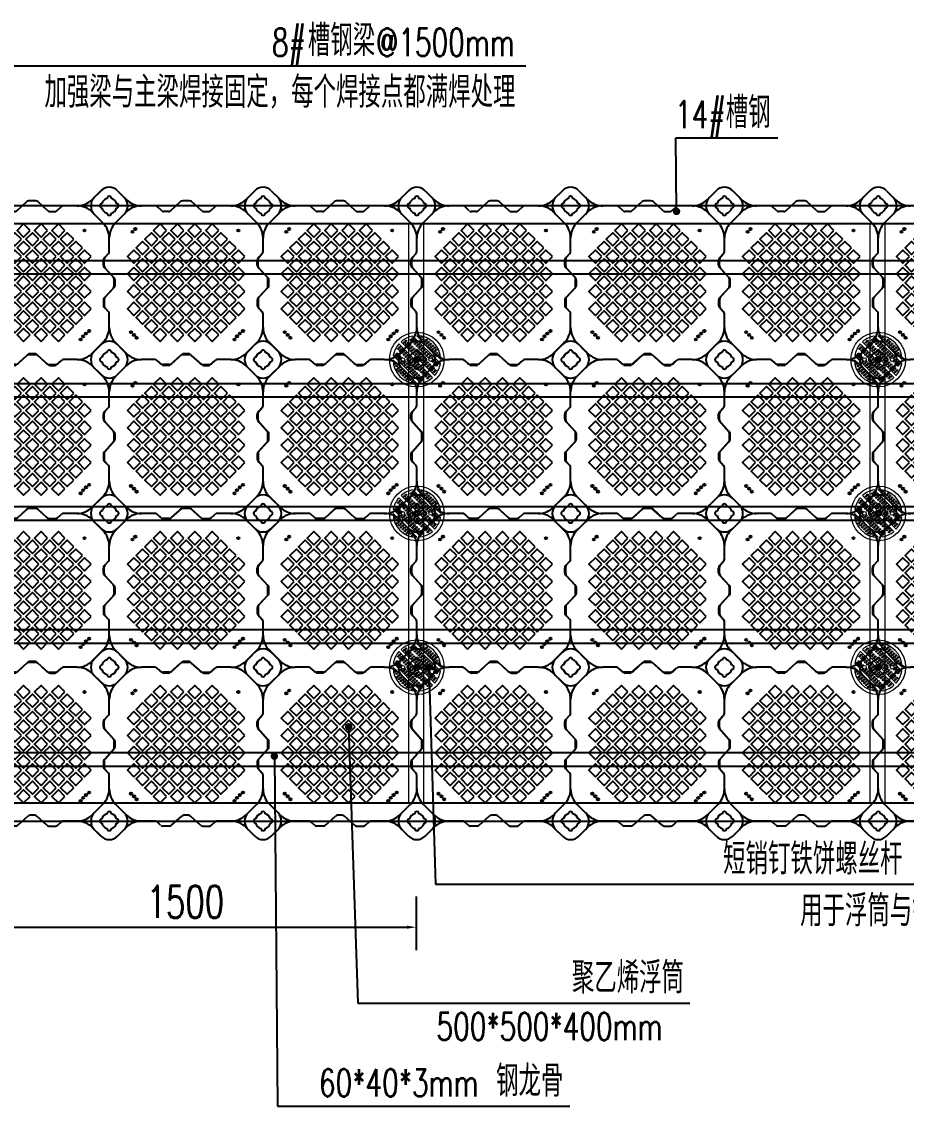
# Model space of a CAD drawing. Header units: millimetres. Extents: x -1003406 to 3312184, y 81337 to 716393.
# Drawn here: x 1156958 to 1159834, y 439307 to 442832 of the extents above; entities that cross this region are included whole.
import ezdxf

# ---------------------------------------------------------------- set-up
doc = ezdxf.new("R2010")
doc.units = ezdxf.units.MM
doc.header["$LTSCALE"] = 10
doc.layers.get('0').update_dxf_attribs({"linetype": 'CONTINUOUS'})
doc.layers.get('Defpoints').update_dxf_attribs({"linetype": 'CONTINUOUS'})
doc.layers.add('2维浮筒', color=253, linetype='CONTINUOUS', lineweight=5)
doc.layers.add('文字及标注', color=3, linetype='CONTINUOUS', lineweight=15)
for name, color, linetype in [('DIM_LEAD', 3, 'CONTINUOUS'), ('PUB_DIM', 3, 'CONTINUOUS'), ('PUB_TEXT', 7, 'CONTINUOUS'), ('W-FLOAT_BOWL浮筒', 253, 'CONTINUOUS'), ('W-STEEL_FRAME钢架', 3, 'CONTINUOUS'), ('短销钉', 253, 'CONTINUOUS')]:
    doc.layers.add(name, color=color, linetype=linetype)
doc.styles.add('_TCH_DIM', font='SIMPLEX', dxfattribs={"bigfont": 'GBCBIG'})
doc.styles.add('STANDARD_T3', font='simplex.shx', dxfattribs={"width": 0.7, "bigfont": 'gbcbig.shx'})
doc.dimstyles.new('W&&30', dxfattribs={"dimtxt": 105, "dimasz": 30, "dimexe": 75, "dimexo": 90, "dimgap": 30, "dimtad": 1, "dimdec": 0, "dimzin": 0, "dimdsep": 46, "dimtxsty": 'STANDARD_T3', "dimcen": 0.09, "dimclrd": 1, "dimclre": 1, "dimclrt": 7, "dimazin": 2, "dimtfac": 1, "dimtdec": 0, "dimtix": 1, "dimtmove": 2, "dimatfit": 3, "dimfxl": 100, "dimtolj": 1, "dimtzin": 0, "dimarcsym": 0})

# ---------------------------------------------------------------- blocks, each defined once
blk = doc.blocks.new('旗华浮筒')
at = {"layer": 'W-FLOAT_BOWL浮筒'}
for p, q in [((-548.8, 526.9), (-526.9, 548.8)), ((-473.2, 548.8), (-444.8, 520.5)), ((-26.8, 548.8), (-55.2, 520.5)), ((26.9, 548.8), (48.8, 526.9)), ((-395.4, 500), (-351.5, 500)), ((-332.9, 513.4), (-344.7, 502.6)), ((-303.9, 516), (-326.1, 516)), ((-297.1, 513.4), (-264.4, 483.6)), ((-202.9, 513.4), (-235.6, 483.6)), ((-196.1, 516), (-173.9, 516)), ((-167.1, 513.4), (-155.3, 502.6)), ((-148.5, 500), (-104.7, 500)), ((-548.8, 473.2), (-520.5, 444.8)), ((-479.5, 444.8), (-444.8, 479.5)), ((-257.6, 481), (-242.4, 481)), ((-20.5, 444.8), (-55.2, 479.5)), ((48.8, 473.2), (20.5, 444.8)), ((-500, 351.5), (-500, 395.4)), ((0, 351.3), (0, 395.4)), ((-516, 303.9), (-516, 326.1)), ((-513.4, 332.9), (-502.6, 344.7)), ((-19, 307.4), (-19, 322.6)), ((-16.4, 329.4), (-2.6, 344.5)), ((-513.4, 297.1), (-483.6, 264.4)), ((-16.4, 300.6), (13.4, 267.9)), ((-481, 242.4), (-481, 257.6)), ((16, 238.9), (16, 261.1)), ((-513.4, 202.9), (-483.6, 235.6)), ((-16.4, 199.4), (13.4, 232.1)), ((-516, 196.1), (-516, 173.9)), ((-19, 192.6), (-19, 177.4)), ((-513.4, 167.1), (-502.6, 155.3)), ((-500, 104.7), (-500, 148.5)), ((-16.4, 170.6), (-2.6, 155.5)), ((0, 104.7), (0, 148.7)), ((-548.8, 26.8), (-520.5, 55.2)), ((-444.8, 20.5), (-479.5, 55.2)), ((-55.2, 20.5), (-20.5, 55.2)), ((48.8, 26.8), (20.5, 55.2)), ((-395.4, 0), (-351.3, 0)), ((-329.4, 16.4), (-344.5, 2.6)), ((-307.4, 19), (-322.6, 19)), ((-300.6, 16.4), (-267.9, -13.4)), ((-199.4, 16.4), (-232.1, -13.4)), ((-192.6, 19), (-177.4, 19)), ((-170.6, 16.4), (-155.5, 2.6)), ((-148.7, 0), (-104.7, 0)), ((-526.9, -48.8), (-548.8, -26.9)), ((-473.2, -48.8), (-444.8, -20.5)), ((-261.1, -16), (-238.9, -16)), ((-26.8, -48.8), (-55.2, -20.5)), ((48.8, -26.9), (26.9, -48.8))]:
    blk.add_line(p, q, dxfattribs=at)
for points in [[(-334.9, 398.5), (-313.6, 419.7), (-334.9, 440.9), (-356.1, 419.7)], [(-278.3, 398.5), (-257.1, 419.7), (-278.3, 440.9), (-299.5, 419.7)], [(-221.7, 398.5), (-200.5, 419.7), (-221.7, 440.9), (-242.9, 419.7)], [(-165.1, 398.5), (-143.9, 419.7), (-165.1, 440.9), (-186.4, 419.7)], [(-363.1, 370.2), (-341.9, 391.4), (-363.1, 412.6), (-384.4, 391.4)], [(-306.6, 370.2), (-285.4, 391.4), (-306.6, 412.6), (-327.8, 391.4)], [(-250, 370.2), (-228.8, 391.4), (-250, 412.6), (-271.2, 391.4)], [(-193.4, 370.2), (-172.2, 391.4), (-193.4, 412.6), (-214.6, 391.4)], [(-136.9, 370.2), (-115.6, 391.4), (-136.9, 412.6), (-158.1, 391.4)], [(-419.7, 313.6), (-398.5, 334.9), (-419.7, 356.1), (-440.9, 334.9)], [(-391.4, 341.9), (-370.2, 363.1), (-391.4, 384.4), (-412.6, 363.1)], [(-363.1, 313.6), (-341.9, 334.9), (-363.1, 356.1), (-384.4, 334.9)], [(-334.9, 341.9), (-313.6, 363.1), (-334.9, 384.4), (-356.1, 363.1)], [(-306.6, 313.6), (-285.4, 334.9), (-306.6, 356.1), (-327.8, 334.9)], [(-278.3, 341.9), (-257.1, 363.1), (-278.3, 384.4), (-299.5, 363.1)], [(-250, 313.6), (-228.8, 334.9), (-250, 356.1), (-271.2, 334.9)], [(-221.7, 341.9), (-200.5, 363.1), (-221.7, 384.4), (-242.9, 363.1)], [(-193.4, 313.6), (-172.2, 334.9), (-193.4, 356.1), (-214.6, 334.9)], [(-165.1, 341.9), (-143.9, 363.1), (-165.1, 384.4), (-186.4, 363.1)], [(-136.9, 313.6), (-115.6, 334.9), (-136.9, 356.1), (-158.1, 334.9)], [(-108.6, 341.9), (-87.4, 363.1), (-108.6, 384.4), (-129.8, 363.1)], [(-80.3, 313.6), (-59.1, 334.9), (-80.3, 356.1), (-101.5, 334.9)], [(-391.4, 285.4), (-370.2, 306.6), (-391.4, 327.8), (-412.6, 306.6)], [(-334.9, 285.4), (-313.6, 306.6), (-334.9, 327.8), (-356.1, 306.6)], [(-278.3, 285.4), (-257.1, 306.6), (-278.3, 327.8), (-299.5, 306.6)], [(-221.7, 285.4), (-200.5, 306.6), (-221.7, 327.8), (-242.9, 306.6)], [(-165.1, 285.4), (-143.9, 306.6), (-165.1, 327.8), (-186.4, 306.6)], [(-108.6, 285.4), (-87.4, 306.6), (-108.6, 327.8), (-129.8, 306.6)], [(-419.7, 257.1), (-398.5, 278.3), (-419.7, 299.5), (-440.9, 278.3)], [(-363.1, 257.1), (-341.9, 278.3), (-363.1, 299.5), (-384.4, 278.3)], [(-306.6, 257.1), (-285.4, 278.3), (-306.6, 299.5), (-327.8, 278.3)], [(-250, 257.1), (-228.8, 278.3), (-250, 299.5), (-271.2, 278.3)], [(-193.4, 257.1), (-172.2, 278.3), (-193.4, 299.5), (-214.6, 278.3)], [(-136.9, 257.1), (-115.6, 278.3), (-136.9, 299.5), (-158.1, 278.3)], [(-80.3, 257.1), (-59.1, 278.3), (-80.3, 299.5), (-101.5, 278.3)], [(-391.4, 228.8), (-370.2, 250), (-391.4, 271.2), (-412.6, 250)], [(-334.9, 228.8), (-313.6, 250), (-334.9, 271.2), (-356.1, 250)], [(-278.3, 228.8), (-257.1, 250), (-278.3, 271.2), (-299.5, 250)], [(-221.7, 228.8), (-200.5, 250), (-221.7, 271.2), (-242.9, 250)], [(-165.1, 228.8), (-143.9, 250), (-165.1, 271.2), (-186.4, 250)], [(-108.6, 228.8), (-87.4, 250), (-108.6, 271.2), (-129.8, 250)], [(-419.7, 200.5), (-398.5, 221.7), (-419.7, 242.9), (-440.9, 221.7)], [(-391.4, 172.2), (-370.2, 193.4), (-391.4, 214.6), (-412.6, 193.4)], [(-363.1, 200.5), (-341.9, 221.7), (-363.1, 242.9), (-384.4, 221.7)], [(-334.9, 172.2), (-313.6, 193.4), (-334.9, 214.6), (-356.1, 193.4)], [(-306.6, 200.5), (-285.4, 221.7), (-306.6, 242.9), (-327.8, 221.7)], [(-278.3, 172.2), (-257.1, 193.4), (-278.3, 214.6), (-299.5, 193.4)], [(-250, 200.5), (-228.8, 221.7), (-250, 242.9), (-271.2, 221.7)], [(-221.7, 172.2), (-200.5, 193.4), (-221.7, 214.6), (-242.9, 193.4)], [(-193.4, 200.5), (-172.2, 221.7), (-193.4, 242.9), (-214.6, 221.7)], [(-165.1, 172.2), (-143.9, 193.4), (-165.1, 214.6), (-186.4, 193.4)], [(-136.9, 200.5), (-115.6, 221.7), (-136.9, 242.9), (-158.1, 221.7)], [(-108.6, 172.2), (-87.4, 193.4), (-108.6, 214.6), (-129.8, 193.4)], [(-80.3, 200.5), (-59.1, 221.7), (-80.3, 242.9), (-101.5, 221.7)], [(-419.7, 143.9), (-398.5, 165.1), (-419.7, 186.4), (-440.9, 165.1)], [(-363.1, 143.9), (-341.9, 165.1), (-363.1, 186.4), (-384.4, 165.1)], [(-306.6, 143.9), (-285.4, 165.1), (-306.6, 186.4), (-327.8, 165.1)], [(-250, 143.9), (-228.8, 165.1), (-250, 186.4), (-271.2, 165.1)], [(-193.4, 143.9), (-172.2, 165.1), (-193.4, 186.4), (-214.6, 165.1)], [(-136.9, 143.9), (-115.6, 165.1), (-136.9, 186.4), (-158.1, 165.1)], [(-80.3, 143.9), (-59.1, 165.1), (-80.3, 186.4), (-101.5, 165.1)], [(-391.4, 115.6), (-370.2, 136.9), (-391.4, 158.1), (-412.6, 136.9)], [(-334.9, 115.6), (-313.6, 136.9), (-334.9, 158.1), (-356.1, 136.9)], [(-278.3, 115.6), (-257.1, 136.9), (-278.3, 158.1), (-299.5, 136.9)], [(-221.7, 115.6), (-200.5, 136.9), (-221.7, 158.1), (-242.9, 136.9)], [(-165.1, 115.6), (-143.9, 136.9), (-165.1, 158.1), (-186.4, 136.9)], [(-108.6, 115.6), (-87.4, 136.9), (-108.6, 158.1), (-129.8, 136.9)], [(-363.1, 87.4), (-341.9, 108.6), (-363.1, 129.8), (-384.4, 108.6)], [(-306.6, 87.4), (-285.4, 108.6), (-306.6, 129.8), (-327.8, 108.6)], [(-250, 87.4), (-228.8, 108.6), (-250, 129.8), (-271.2, 108.6)], [(-193.4, 87.4), (-172.2, 108.6), (-193.4, 129.8), (-214.6, 108.6)], [(-136.9, 87.4), (-115.6, 108.6), (-136.9, 129.8), (-158.1, 108.6)], [(-334.9, 59.1), (-313.6, 80.3), (-334.9, 101.5), (-356.1, 80.3)], [(-278.3, 59.1), (-257.1, 80.3), (-278.3, 101.5), (-299.5, 80.3)], [(-221.7, 59.1), (-200.5, 80.3), (-221.7, 101.5), (-242.9, 80.3)], [(-165.1, 59.1), (-143.9, 80.3), (-165.1, 101.5), (-186.4, 80.3)]]:
    blk.add_lwpolyline(points, close=True, dxfattribs=at)
for centre in [(-419.7, 419.7), (-411, 429.4), (-84.8, 424.4), (-429.4, 411), (-75.6, 415.2), (-434.7, 92.9), (-424.4, 84.8), (-415.2, 75.6), (-80.3, 80.3), (-407.1, 65.3)]:
    blk.add_circle(centre, 3.5, dxfattribs=at)
for centre, radius, start, end in [((-500, 522), 38, 45, 135), ((-500, 524), 7, 0, 180), ((0, 522), 38, 45, 135), ((0, 524), 7, 0, 180), ((-522, 500), 38, 135, 225), ((-524, 500), 7, 90, 270), ((-500, 500), 25, 106.2602, 163.7398), ((-500, 500), 25, 16.2602, 73.7398), ((-476, 500), 7, 270, 90), ((-395.3, 570), 70, 225, 270), ((-395.3, 430), 70, 90, 135), ((-351.5, 510), 10, 270, 312.2737), ((-326.1, 506), 10, 90, 132.2737), ((-303.9, 506), 10, 47.7263, 90), ((-196.1, 506), 10, 90, 132.2737), ((-173.9, 506), 10, 47.7263, 90), ((-148.5, 510), 10, 227.7263, 270), ((-104.7, 570), 70, 270, 315), ((-104.7, 430), 70, 45, 90), ((-24, 500), 7, 90, 270), ((0, 500), 25, 106.2602, 163.7398), ((0, 500), 25, 16.2602, 73.7398), ((24, 500), 7, 270, 90), ((22, 500), 38, 315, 45), ((-500, 500), 25, 196.2602, 253.7398), ((-500, 476), 7, 180, 0), ((-500, 500), 25, 286.2602, 343.7398), ((-257.6, 491), 10, 227.7263, 270), ((-242.4, 491), 10, 270, 312.2737), ((0, 500), 25, 196.2602, 253.7398), ((0, 476), 7, 180, 0), ((0, 500), 25, 286.2602, 343.7398), ((-570, 395.3), 70, 0, 45), ((-430, 395.3), 70, 135, 180), ((-70, 395.3), 70, 0, 45), ((70, 395.3), 70, 135, 180), ((-506, 326.1), 10, 137.7263, 180), ((-510, 351.5), 10, 317.7263, 0), ((-9, 322.6), 10, 137.7263, 180), ((-10, 351.3), 10, 317.7263, 0), ((-506, 303.9), 10, 180, 222.2737), ((-9, 307.4), 10, 180, 222.2737), ((-491, 257.6), 10, 0, 42.2737), ((6, 261.1), 10, 0, 42.2737), ((-491, 242.4), 10, 317.7263, 0), ((6, 238.9), 10, 317.7263, 0), ((-506, 196.1), 10, 137.7263, 180), ((-9, 192.6), 10, 137.7263, 180), ((-9, 177.4), 10, 180, 222.2737), ((-506, 173.9), 10, 180, 222.2737), ((-510, 148.5), 10, 0, 42.2737), ((-10, 148.7), 10, 0, 42.2737), ((-570, 104.7), 70, 315, 0), ((-430, 104.7), 70, 180, 225), ((-70, 104.7), 70, 315, 0), ((70, 104.7), 70, 180, 225), ((-522, 0), 38, 135, 225), ((-524, 0), 7, 90, 270), ((-500, 0), 25, 106.2602, 163.7398), ((-500, 24), 7, 0, 180), ((-500, 0), 25, 16.2602, 73.7398), ((-476, 0), 7, 270, 90), ((-395.3, 70), 70, 225, 270), ((-395.3, -70), 70, 90, 135), ((-351.3, 10), 10, 270, 312.2737), ((-322.6, 9), 10, 90, 132.2737), ((-307.4, 9), 10, 47.7263, 90), ((-192.6, 9), 10, 90, 132.2737), ((-177.4, 9), 10, 47.7263, 90), ((-148.7, 10), 10, 227.7263, 270), ((-104.7, 70), 70, 270, 315), ((-104.7, -70), 70, 45, 90), ((-24, 0), 7, 90, 270), ((0, 0), 25, 106.2602, 163.7398), ((0, 24), 7, 0, 180), ((0, 0), 25, 16.2602, 73.7398), ((24, 0), 7, 270, 90), ((22, 0), 38, 315, 45), ((-500, 0), 25, 196.2602, 253.7398), ((-500, -24), 7, 180, 0), ((-500, 0), 25, 286.2602, 343.7398), ((-261.1, -6), 10, 227.7263, 270), ((-238.9, -6), 10, 270, 312.2737), ((0, 0), 25, 196.2602, 253.7398), ((0, -24), 7, 180, 0), ((0, 0), 25, 286.2602, 343.7398), ((-500, -22), 38, 225, 315), ((0, -22), 38, 225, 315)]:
    blk.add_arc(centre, radius, start, end, dxfattribs=at)
blk = doc.blocks.new('dsm2')
at = {"color": 251, "lineweight": 5}
for p, q in [((-77.5, 0.3), (-0.3, 77.5)), ((-76.4, -12.8), (12.8, 76.4)), ((-58.2, -51.2), (51.2, 58.2)), ((-51.2, -58.2), (58.2, 51.2)), ((-12.8, -76.4), (76.4, 12.8)), ((0.3, -77.5), (77.5, -0.3))]:
    blk.add_line(p, q, dxfattribs=at)
for centre, radius in [((0, 0), 89), ((-14.5, 71.8), 2.5), ((13.8, 68.9), 2.5), ((-57.6, 38.5), 2.5), ((-52.7, 33.6), 2.5), ((-51.3, 44.9), 2.5), ((-46.3, 40), 2.5), ((-44.9, 51.3), 2.5), ((-40, 46.3), 2.5), ((-38.5, 57.6), 2.5), ((-33.6, 52.7), 2.5), ((-32.2, 64), 2.5), ((-27.2, 59), 2.5), ((-20.9, 65.4), 2.5), ((-18, 37.1), 2.5), ((-11.7, 43.5), 2.5), ((-6.7, 38.5), 2.5), ((0, 45), 6), ((1.1, 56.2), 2.5), ((6, 51.3), 2.5), ((7.4, 62.6), 2.5), ((9.5, 35), 2.5), ((12.4, 57.6), 2.5), ((15.9, 41.4), 2.5), ((18.7, 64), 2.5), ((20.9, 36.4), 2.5), ((22.3, 47.7), 2.5), ((27.2, 42.8), 2.5), ((28.6, 54.1), 2.5), ((33.6, 49.1), 2.5), ((35, 60.5), 2.5), ((40, 55.5), 2.5), ((49.1, 33.6), 2.5), ((55.5, 40), 2.5), ((60.5, 35), 2.5), ((-71.8, 14.5), 2.5), ((-65.4, 20.9), 2.5), ((-64, 32.2), 2.5), ((-59, 27.2), 2.5), ((-56.2, -1.1), 2.5), ((-49.9, 5.3), 2.5), ((-44.9, 0.4), 2.5), ((-43.5, 11.7), 2.5), ((-38.5, 6.7), 2.5), ((-37.1, 18), 2.5), ((-32.2, 13.1), 2.5), ((-30.8, 24.4), 2.5), ((-25.8, 19.4), 2.5), ((-24.4, 30.8), 2.5), ((-22.3, 3.2), 2.5), ((-19.4, 25.8), 2.5), ((-17.3, -1.8), 2.5), ((-15.9, 9.5), 2.5), ((-13.1, 32.2), 2.5), ((-11, 4.6), 2.5), ((-9.5, 15.9), 2.5), ((-4.6, 11), 2.5), ((-3.2, 22.3), 2.5), ((1.8, 17.3), 2.5), ((3.2, 28.6), 2.5), ((8.1, 23.7), 2.5), ((14.5, 30.1), 2.5), ((17.3, 1.8), 2.5), ((23.7, 8.1), 2.5), ((28.6, 3.2), 2.5), ((30.1, 14.5), 2.5), ((35, 9.5), 2.5), ((36.4, 20.9), 2.5), ((41.4, 15.9), 2.5), ((42.8, 27.2), 2.5), ((44.9, -0.4), 2.5), ((47.7, 22.3), 2.5), ((51.3, 6), 2.5), ((54.1, 28.6), 2.5), ((56.2, 1.1), 2.5), ((57.6, 12.4), 2.5), ((62.6, 7.4), 2.5), ((64, 18.7), 2.5), ((68.9, 13.8), 2.5), ((-68.9, -13.8), 2.5), ((-64, -18.7), 2.5), ((-62.6, -7.4), 2.5), ((-60.5, -35), 2.5), ((-57.6, -12.4), 2.5), ((-54.1, -28.6), 2.5), ((-51.3, -6), 2.5), ((-49.1, -33.6), 2.5), ((-47.7, -22.3), 2.5), ((-42.8, -27.2), 2.5), ((-41.4, -15.9), 2.5), ((-36.4, -20.9), 2.5), ((-35, -9.5), 2.5), ((-30.1, -14.5), 2.5), ((-28.6, -3.2), 2.5), ((-23.7, -8.1), 2.5), ((-20.9, -36.4), 2.5), ((-14.5, -30.1), 2.5), ((-9.5, -35), 2.5), ((-8.1, -23.7), 2.5), ((-3.2, -28.6), 2.5), ((-1.8, -17.3), 2.5), ((3.2, -22.3), 2.5), ((4.6, -11), 2.5), ((9.5, -15.9), 2.5), ((11, -4.6), 2.5), ((13.1, -32.2), 2.5), ((15.9, -9.5), 2.5), ((18, -37.1), 2.5), ((19.4, -25.8), 2.5), ((22.3, -3.2), 2.5), ((24.4, -30.8), 2.5), ((25.8, -19.4), 2.5), ((30.8, -24.4), 2.5), ((32.2, -13.1), 2.5), ((37.1, -18), 2.5), ((38.5, -6.7), 2.5), ((43.5, -11.7), 2.5), ((49.9, -5.3), 2.5), ((52.7, -33.6), 2.5), ((59, -27.2), 2.5), ((64, -32.2), 2.5), ((65.4, -20.9), 2.5), ((71.8, -14.5), 2.5), ((-55.5, -40), 2.5), ((-40, -55.5), 2.5), ((-35, -60.5), 2.5), ((-33.6, -49.1), 2.5), ((-28.6, -54.1), 2.5), ((-27.2, -42.8), 2.5), ((-22.3, -47.7), 2.5), ((-18.7, -64), 2.5), ((-15.9, -41.4), 2.5), ((-13.8, -68.9), 2.5), ((-12.4, -57.6), 2.5), ((-7.4, -62.6), 2.5), ((-6, -51.3), 2.5), ((0, -45), 6), ((-1.1, -56.2), 2.5), ((6.7, -38.5), 2.5), ((11.7, -43.5), 2.5), ((14.5, -71.8), 2.5), ((20.9, -65.4), 2.5), ((27.2, -59), 2.5), ((32.2, -64), 2.5), ((33.6, -52.7), 2.5), ((38.5, -57.6), 2.5), ((40, -46.3), 2.5), ((44.9, -51.3), 2.5), ((46.3, -40), 2.5), ((51.3, -44.9), 2.5), ((57.6, -38.5), 2.5)]:
    blk.add_circle(centre, radius, dxfattribs=at)
for centre, radius, start, end in [((0, 0), 77.5, 90.2087, 179.7913), ((0, 0), 77.5, 48.6991, 80.4959), ((-5.3, 49.9), 2.5, 9.9886, 265.1119), ((0, 0), 77.5, 9.5041, 41.3009), ((0, 0), 77.5, 189.5041, 221.3009), ((0, 0), 77.5, 270.2087, 359.7913), ((0, 0), 77.5, 228.6991, 260.4959), ((5.3, -49.9), 2.5, 189.9886, 85.1119)]:
    blk.add_arc(centre, radius, start, end, dxfattribs=at)
blk = doc.blocks.new('ds')
at = {"color": 6}
blk.add_lwpolyline([(-6.5, -3.8), (0, -7.5), (6.5, -3.8), (6.5, 3.8), (0, 7.5), (-6.5, 3.8)], close=True, dxfattribs=at)
at = {"color": 5, "lineweight": -3}
blk.add_circle((0, 0), 9, dxfattribs=at)
at = {"lineweight": -3}
blk.add_circle((0, 0), 4, dxfattribs=at)
at = {"color": 251, "lineweight": 5, "rotation": 90}
blk.add_blockref('dsm2', (0, 0), dxfattribs=at)
blk = doc.blocks.new('*U348')
at = {"layer": '文字及标注', "color": 5}
blk.add_lwpolyline([(-25, -971), (25, -971), (25, 913), (-25, 913)], close=True, dxfattribs=at)
blk = doc.blocks.new('*U349')
at = {"layer": '文字及标注', "color": 0, "linetype": 'ByBlock', "lineweight": -2, "transparency": 16777216}
for p in [(0, 0), (1500, 0), (3000, 0), (4500, 0)]:
    blk.add_blockref('*U348', p, dxfattribs=at)
blk = doc.blocks.new('*D351')
at = {"layer": 'Defpoints', "color": 0, "transparency": 16777216}
for p in [(1156740.6, 440291.8), (1158240.6, 440291.8), (1158240.6, 439889)]:
    blk.add_point(p, dxfattribs=at)
at = {"layer": 'PUB_DIM', "color": 1, "lineweight": -2, "transparency": 16777216}
for p, q in [((1156740.6, 439989), (1156740.6, 439814)), ((1158240.6, 439989), (1158240.6, 439814)), ((1156770.6, 439889), (1158210.6, 439889))]:
    blk.add_line(p, q, dxfattribs=at)
at = {"layer": 'PUB_DIM', "color": 1, "transparency": 16777216}
for points in [[(1156770.6, 439894), (1156770.6, 439884), (1156740.6, 439889)], [(1158210.6, 439894), (1158210.6, 439884), (1158240.6, 439889)]]:
    blk.add_solid(points, dxfattribs=at)
at = {"layer": 'PUB_DIM', "color": 7, "transparency": 16777216, "insert": (1157490.6, 439971.5), "char_height": 105, "attachment_point": 5, "style": 'STANDARD_T3'}
blk.add_mtext('\\A1;1500', dxfattribs=at)

msp = doc.modelspace()

# ---------------------------------------------------------------- linework, layer by layer
at = {"layer": '2维浮筒'}
for p, q in [((1158226.9, 441537.8), (1158226.9, 441560.1)), ((1159726.9, 441537.8), (1159726.9, 441560.1)), ((1158229.5, 441531.1), (1158259.3, 441498.3)), ((1158261.9, 441476.3), (1158261.9, 441491.6)), ((1158229.5, 441436.8), (1158259.3, 441469.6)), ((1158226.9, 441430.1), (1158226.9, 441407.8)), ((1158229.5, 441401.1), (1158240.3, 441389.2)), ((1158242.9, 441338.5), (1158242.9, 441382.5)), ((1158194.1, 441260.8), (1158222.4, 441289.1)), ((1158194.1, 441260.8), (1158216, 441282.8)), ((1158194.1, 441260.8), (1158216, 441282.8)), ((1158194.1, 441260.8), (1158216, 441282.8)), ((1158298.2, 441254.4), (1158263.4, 441289.2)), ((1158269.8, 441282.8), (1158298.1, 441254.4)), ((1158269.8, 441282.8), (1158298.1, 441254.4)), ((1158269.8, 441282.8), (1158298.1, 441254.4)), ((1158194.1, 441207.1), (1158222.4, 441178.8)), ((1158216, 441185.1), (1158194.1, 441207)), ((1158216, 441185.1), (1158194.1, 441207)), ((1158216, 441185.1), (1158194.1, 441207)), ((1158298.2, 441213.4), (1158263.4, 441178.7)), ((1158269.8, 441185.1), (1158298.1, 441213.4)), ((1158269.8, 441185.1), (1158298.1, 441213.4)), ((1158269.8, 441185.1), (1158298.1, 441213.4)), ((1158242.9, 441085.4), (1158242.9, 441129.2)), ((1158229.5, 441066.8), (1158240.3, 441078.7)), ((1158226.9, 441037.8), (1158226.9, 441060.1)), ((1158229.5, 441031.1), (1158259.3, 440998.3)), ((1158229.5, 440936.8), (1158259.3, 440969.6)), ((1158261.9, 440976.3), (1158261.9, 440991.6)), ((1158226.9, 440930.1), (1158226.9, 440907.8)), ((1158229.5, 440901.1), (1158240.3, 440889.2)), ((1158242.9, 440838.5), (1158242.9, 440882.5)), ((1158194.1, 440760.8), (1158222.4, 440789.1)), ((1158194.1, 440760.8), (1158216, 440782.8)), ((1158298.2, 440754.4), (1158263.4, 440789.2)), ((1158269.8, 440782.8), (1158298.1, 440754.4)), ((1158298.2, 440713.4), (1158263.4, 440678.7)), ((1158269.8, 440685.1), (1158298.1, 440713.4)), ((1158194.1, 440707.1), (1158222.4, 440678.8)), ((1158216, 440685.1), (1158194.1, 440707)), ((1158242.9, 440585.4), (1158242.9, 440629.2)), ((1158229.5, 440566.8), (1158240.3, 440578.7)), ((1158226.9, 440537.8), (1158226.9, 440560.1)), ((1158229.5, 440531.1), (1158259.3, 440498.3)), ((1158229.5, 440436.8), (1158259.3, 440469.6)), ((1158229.5, 440436.8), (1158259.3, 440469.6)), ((1158261.9, 440476.3), (1158261.9, 440491.6)), ((1158226.9, 440430.1), (1158226.9, 440407.8)), ((1158226.9, 440430.1), (1158226.9, 440407.8)), ((1158229.5, 440401.1), (1158240.3, 440389.2)), ((1158229.5, 440401.1), (1158240.3, 440389.2)), ((1158242.9, 440338.5), (1158242.9, 440382.5)), ((1158242.9, 440338.5), (1158242.9, 440382.5)), ((1158194.1, 440260.8), (1158222.4, 440289.1)), ((1158194.1, 440260.8), (1158222.4, 440289.1)), ((1158298.2, 440254.4), (1158263.4, 440289.2)), ((1158298.2, 440254.4), (1158263.4, 440289.2)), ((1158194.1, 440260.8), (1158216, 440282.8)), ((1158194.1, 440260.8), (1158216, 440282.8)), ((1158194.1, 440260.8), (1158216, 440282.8)), ((1158269.8, 440282.8), (1158298.1, 440254.4)), ((1158269.8, 440282.8), (1158298.1, 440254.4)), ((1158269.8, 440282.8), (1158298.1, 440254.4)), ((1158194.1, 440207.1), (1158222.4, 440178.8)), ((1158194.1, 440207.1), (1158222.4, 440178.8)), ((1158216, 440185.1), (1158194.1, 440207)), ((1158216, 440185.1), (1158194.1, 440207)), ((1158216, 440185.1), (1158194.1, 440207)), ((1158298.2, 440213.4), (1158263.4, 440178.7)), ((1158298.2, 440213.4), (1158263.4, 440178.7)), ((1158269.8, 440185.1), (1158298.1, 440213.4)), ((1158269.8, 440185.1), (1158298.1, 440213.4)), ((1158269.8, 440185.1), (1158298.1, 440213.4))]:
    msp.add_line(p, q, dxfattribs=at)
for centre, radius, start, end in [((1158236.9, 441537.8), 10, 180, 222.2737), ((1158251.9, 441491.6), 10, 0, 42.2737), ((1158251.9, 441476.3), 10, 317.7263, 0), ((1158236.9, 441430.1), 10, 137.7263, 180), ((1158236.9, 441407.8), 10, 180, 222.2737), ((1158232.9, 441382.5), 10, 0, 42.2737), ((1158172.9, 441338.6), 70, 315, 0), ((1158312.9, 441338.7), 70, 180, 225), ((1158242.9, 441255.9), 38, 45, 135), ((1158242.9, 441255.9), 38, 45, 135), ((1158242.9, 441255.9), 38, 45, 135), ((1158221, 441234), 38, 135, 225), ((1158221, 441234), 38, 135, 225), ((1158221, 441233.9), 38, 135, 225), ((1158221, 441234), 38, 135, 225), ((1158221, 441233.9), 38, 135, 225), ((1158221, 441233.9), 38, 135, 225), ((1158218.9, 441233.9), 7, 90, 270), ((1158218.9, 441233.9), 7, 90, 270), ((1158218.9, 441233.9), 7, 90, 270), ((1158218.9, 441233.9), 7, 90, 270), ((1158218.9, 441233.9), 7, 90, 270), ((1158218.9, 441233.9), 7, 90, 270), ((1158242.9, 441233.9), 25, 106.2602, 163.7398), ((1158242.9, 441233.9), 25, 106.2602, 163.7398), ((1158242.9, 441233.9), 25, 106.2602, 163.7398), ((1158242.9, 441233.9), 25, 106.2602, 163.7398), ((1158242.9, 441233.9), 25, 106.2602, 163.7398), ((1158242.9, 441233.9), 25, 106.2602, 163.7398), ((1158242.9, 441257.9), 7, 0, 180), ((1158242.9, 441257.9), 7, 0, 180), ((1158242.9, 441257.9), 7, 0, 180), ((1158242.9, 441257.9), 7, 0, 180), ((1158242.9, 441257.9), 7, 0, 180), ((1158242.9, 441257.9), 7, 0, 180), ((1158242.9, 441233.9), 25, 16.2602, 73.7398), ((1158242.9, 441233.9), 25, 16.2602, 73.7398), ((1158242.9, 441233.9), 25, 16.2602, 73.7398), ((1158242.9, 441233.9), 25, 16.2602, 73.7398), ((1158242.9, 441233.9), 25, 16.2602, 73.7398), ((1158242.9, 441233.9), 25, 16.2602, 73.7398), ((1158266.9, 441233.9), 7, 270, 90), ((1158266.9, 441233.9), 7, 270, 90), ((1158266.9, 441233.9), 7, 270, 90), ((1158266.9, 441233.9), 7, 270, 90), ((1158266.9, 441233.9), 7, 270, 90), ((1158266.9, 441233.9), 7, 270, 90), ((1158242.9, 441233.9), 25, 196.2602, 253.7398), ((1158242.9, 441233.9), 25, 196.2602, 253.7398), ((1158242.9, 441233.9), 25, 196.2602, 253.7398), ((1158242.9, 441233.9), 25, 196.2602, 253.7398), ((1158242.9, 441233.9), 25, 196.2602, 253.7398), ((1158242.9, 441233.9), 25, 196.2602, 253.7398), ((1158242.9, 441209.9), 7, 180, 0), ((1158242.9, 441209.9), 7, 180, 0), ((1158242.9, 441209.9), 7, 180, 0), ((1158242.9, 441209.9), 7, 180, 0), ((1158242.9, 441209.9), 7, 180, 0), ((1158242.9, 441209.9), 7, 180, 0), ((1158242.9, 441233.9), 25, 286.2602, 343.7398), ((1158242.9, 441233.9), 25, 286.2602, 343.7398), ((1158242.9, 441233.9), 25, 286.2602, 343.7398), ((1158242.9, 441233.9), 25, 286.2602, 343.7398), ((1158242.9, 441233.9), 25, 286.2602, 343.7398), ((1158242.9, 441233.9), 25, 286.2602, 343.7398), ((1158242.9, 441212), 38, 225, 315), ((1158242.9, 441212), 38, 225, 315), ((1158242.9, 441212), 38, 225, 315), ((1158172.9, 441129.3), 70, 0, 45), ((1158312.9, 441129.2), 70, 135, 180), ((1158236.9, 441060.1), 10, 137.7263, 180), ((1158232.9, 441085.4), 10, 317.7263, 0), ((1158236.9, 441037.8), 10, 180, 222.2737), ((1158251.9, 440991.6), 10, 0, 42.2737), ((1158251.9, 440976.3), 10, 317.7263, 0), ((1158236.9, 440930.1), 10, 137.7263, 180), ((1158236.9, 440907.8), 10, 180, 222.2737), ((1158232.9, 440882.5), 10, 0, 42.2737), ((1158172.9, 440838.6), 70, 315, 0), ((1158312.9, 440838.7), 70, 180, 225), ((1158242.9, 440755.9), 38, 45, 135), ((1158221, 440734), 38, 135, 225), ((1158221, 440733.9), 38, 135, 225), ((1158242.9, 440733.9), 25, 106.2602, 163.7398), ((1158242.9, 440733.9), 25, 106.2602, 163.7398), ((1158242.9, 440757.9), 7, 0, 180), ((1158242.9, 440757.9), 7, 0, 180), ((1158242.9, 440733.9), 25, 16.2602, 73.7398), ((1158242.9, 440733.9), 25, 16.2602, 73.7398), ((1158218.9, 440733.9), 7, 90, 270), ((1158218.9, 440733.9), 7, 90, 270), ((1158242.9, 440733.9), 25, 196.2602, 253.7398), ((1158242.9, 440733.9), 25, 196.2602, 253.7398), ((1158242.9, 440709.9), 7, 180, 0), ((1158242.9, 440709.9), 7, 180, 0), ((1158242.9, 440733.9), 25, 286.2602, 343.7398), ((1158242.9, 440733.9), 25, 286.2602, 343.7398), ((1158266.9, 440733.9), 7, 270, 90), ((1158266.9, 440733.9), 7, 270, 90), ((1158242.9, 440712), 38, 225, 315), ((1158172.9, 440629.3), 70, 0, 45), ((1158312.9, 440629.2), 70, 135, 180), ((1158232.9, 440585.4), 10, 317.7263, 0), ((1158236.9, 440560.1), 10, 137.7263, 180), ((1158236.9, 440537.8), 10, 180, 222.2737), ((1158251.9, 440491.6), 10, 0, 42.2737), ((1158251.9, 440476.3), 10, 317.7263, 0), ((1158251.9, 440476.3), 10, 317.7263, 0), ((1158236.9, 440430.1), 10, 137.7263, 180), ((1158236.9, 440430.1), 10, 137.7263, 180), ((1158236.9, 440407.8), 10, 180, 222.2737), ((1158236.9, 440407.8), 10, 180, 222.2737), ((1158232.9, 440382.5), 10, 0, 42.2737), ((1158232.9, 440382.5), 10, 0, 42.2737), ((1158172.9, 440338.6), 70, 315, 0), ((1158172.9, 440338.6), 70, 315, 0), ((1158312.9, 440338.7), 70, 180, 225), ((1158312.9, 440338.7), 70, 180, 225), ((1158242.9, 440255.9), 38, 45, 135), ((1158242.9, 440255.9), 38, 45, 135), ((1158242.9, 440255.9), 38, 45, 135), ((1158221, 440234), 38, 135, 225), ((1158221, 440234), 38, 135, 225), ((1158221, 440233.9), 38, 135, 225), ((1158221, 440234), 38, 135, 225), ((1158221, 440233.9), 38, 135, 225), ((1158221, 440233.9), 38, 135, 225), ((1158242.9, 440233.9), 25, 106.2602, 163.7398), ((1158242.9, 440233.9), 25, 106.2602, 163.7398), ((1158242.9, 440233.9), 25, 106.2602, 163.7398), ((1158242.9, 440233.9), 25, 106.2602, 163.7398), ((1158242.9, 440233.9), 25, 106.2602, 163.7398), ((1158242.9, 440233.9), 25, 106.2602, 163.7398), ((1158242.9, 440257.9), 7, 0, 180), ((1158242.9, 440257.9), 7, 0, 180), ((1158242.9, 440257.9), 7, 0, 180), ((1158242.9, 440257.9), 7, 0, 180), ((1158242.9, 440257.9), 7, 0, 180), ((1158242.9, 440257.9), 7, 0, 180), ((1158242.9, 440233.9), 25, 16.2602, 73.7398), ((1158242.9, 440233.9), 25, 16.2602, 73.7398), ((1158242.9, 440233.9), 25, 16.2602, 73.7398), ((1158242.9, 440233.9), 25, 16.2602, 73.7398), ((1158242.9, 440233.9), 25, 16.2602, 73.7398), ((1158242.9, 440233.9), 25, 16.2602, 73.7398), ((1158218.9, 440233.9), 7, 90, 270), ((1158218.9, 440233.9), 7, 90, 270), ((1158218.9, 440233.9), 7, 90, 270), ((1158218.9, 440233.9), 7, 90, 270), ((1158218.9, 440233.9), 7, 90, 270), ((1158218.9, 440233.9), 7, 90, 270), ((1158242.9, 440233.9), 25, 196.2602, 253.7398), ((1158242.9, 440233.9), 25, 196.2602, 253.7398), ((1158242.9, 440233.9), 25, 196.2602, 253.7398), ((1158242.9, 440233.9), 25, 196.2602, 253.7398), ((1158242.9, 440233.9), 25, 196.2602, 253.7398), ((1158242.9, 440233.9), 25, 196.2602, 253.7398), ((1158242.9, 440233.9), 25, 286.2602, 343.7398), ((1158242.9, 440233.9), 25, 286.2602, 343.7398), ((1158242.9, 440233.9), 25, 286.2602, 343.7398), ((1158242.9, 440233.9), 25, 286.2602, 343.7398), ((1158242.9, 440233.9), 25, 286.2602, 343.7398), ((1158242.9, 440233.9), 25, 286.2602, 343.7398), ((1158266.9, 440233.9), 7, 270, 90), ((1158266.9, 440233.9), 7, 270, 90), ((1158266.9, 440233.9), 7, 270, 90), ((1158266.9, 440233.9), 7, 270, 90), ((1158266.9, 440233.9), 7, 270, 90), ((1158266.9, 440233.9), 7, 270, 90), ((1158242.9, 440212), 38, 225, 315), ((1158242.9, 440212), 38, 225, 315), ((1158242.9, 440212), 38, 225, 315), ((1158242.9, 440209.9), 7, 180, 0), ((1158242.9, 440209.9), 7, 180, 0), ((1158242.9, 440209.9), 7, 180, 0), ((1158242.9, 440209.9), 7, 180, 0), ((1158242.9, 440209.9), 7, 180, 0), ((1158242.9, 440209.9), 7, 180, 0)]:
    msp.add_arc(centre, radius, start, end, dxfattribs=at)
at = {"layer": 'DIM_LEAD'}
for p, q in [((1155241.6, 442689), (1158597.4, 442689)), ((1158282.2, 440733.9), (1158303.8, 440028.4)), ((1158021.2, 440540.5), (1158050.6, 439642.6)), ((1157779.7, 440445), (1157790.1, 439306.9)), ((1158303.8, 440028.4), (1160315.8, 440028.4)), ((1158050.6, 439642.6), (1159130.3, 439642.6)), ((1157790.1, 439306.9), (1158740, 439306.9))]:
    msp.add_line(p, q, dxfattribs=at)
at = {"layer": 'DIM_LEAD', "color": 0}
for p, q in [((1159087.1, 442215.6), (1159085.2, 442454.6)), ((1159085.2, 442454.6), (1159416.1, 442454.6))]:
    msp.add_line(p, q, dxfattribs=at)
at = {"layer": 'DIM_LEAD', "color": 0, "const_width": 12}
msp.add_lwpolyline([(1159087.2, 442209.6, 1), (1159087.1, 442221.6, 1)], format="xyb", close=True, dxfattribs=at)
at = {"layer": 'DIM_LEAD', "const_width": 12}
for points in [[(1158282, 440739.9, 1), (1158282.4, 440727.9, 1)], [(1158021, 440546.5, 1), (1158021.4, 440534.5, 1)], [(1157779.6, 440451, 1), (1157779.7, 440439, 1)]]:
    msp.add_lwpolyline(points, format="xyb", close=True, dxfattribs=at)
at = {"layer": 'W-STEEL_FRAME钢架'}
for points in [[(1153759.5, 442175.8), (1161151.6, 442175.8), (1161151.6, 442233.8), (1153759.5, 442233.8)], [(1154029.9, 440233.8), (1161151.6, 440233.8), (1161151.6, 440291.8), (1154020.7, 440291.8)]]:
    msp.add_lwpolyline(points, dxfattribs=at)
at = {"layer": 'W-STEEL_FRAME钢架', "color": 1}
for points in [[(1153760, 442012.4), (1161151.6, 442012.4), (1161151.6, 442055.4), (1153760, 442055.4)], [(1153759.5, 441612.4), (1161151.6, 441612.4), (1161151.6, 441655.4), (1153759.5, 441655.4)], [(1153759.5, 441212.3), (1161151.6, 441212.4), (1161151.6, 441255.4), (1153759.5, 441255.3)], [(1153759.5, 440812.4), (1161151.6, 440812.4), (1161151.6, 440855.4), (1153759.5, 440855.4)], [(1153904.5, 440412.4), (1161151.6, 440412.4), (1161151.6, 440455.4), (1153904.5, 440455.4)]]:
    msp.add_lwpolyline(points, close=True, dxfattribs=at)

# ---------------------------------------------------------------- block references
at = {"layer": 'W-FLOAT_BOWL浮筒', "rotation": 90}
for p in [(1157242.9, 442233.9), (1157742.9, 442233.9), (1158242.9, 442233.9), (1158742.9, 442233.9), (1159242.9, 442233.9), (1159742.9, 442233.9), (1160242.9, 442233.9), (1157242.9, 441733.9), (1157742.9, 441733.9), (1158242.9, 441733.9), (1158742.9, 441733.9), (1159242.9, 441733.9), (1159742.9, 441733.9), (1160242.9, 441733.9), (1157242.9, 441233.9), (1157742.9, 441233.9), (1158242.9, 441233.9), (1158742.9, 441233.9), (1159242.9, 441233.9), (1159742.9, 441233.9), (1160242.9, 441233.9), (1157242.9, 440733.9), (1157742.9, 440733.9), (1158242.9, 440733.9), (1158742.9, 440733.9), (1159242.9, 440733.9), (1159742.9, 440733.9), (1160242.9, 440733.9)]:
    msp.add_blockref('旗华浮筒', p, dxfattribs=at)
at = {"layer": '文字及标注', "color": 8}
msp.add_blockref('*U349', (1155240.6, 441262.8), dxfattribs=at)
at = {"layer": '短销钉'}
for p in [(1158242.9, 441733.9), (1159742.9, 441733.9), (1158242.9, 441233.9), (1159742.9, 441233.9), (1158242.9, 440733.9), (1159743, 440733.9)]:
    msp.add_blockref('ds', p, dxfattribs=at)

# ---------------------------------------------------------------- texts
at = {"layer": 'PUB_TEXT', "color": 7, "style": '_TCH_DIM', "width": 0.705882}
for s, p in [('8#', (1157771.7, 442720.5)), ('@1500mm', (1158109.9, 442720.5)), ('14#', (1159082.2, 442486.1)), ('500*500*400mm', (1158306.8, 439521.8)), ('60*40*3mm', (1157924.7, 439338.4))]:
    msp.add_text(s, height=89.25, dxfattribs=at).set_placement(p)
at = {"layer": 'PUB_TEXT', "color": 7, "style": '_TCH_DIM'}
for s, height, p in [('槽钢梁', 101.28, (1157888.7, 442720.5)), ('加强梁与主梁焊接固定，每个焊接点都满焊处理', 101.277, (1157032.2, 442552.5)), ('槽钢', 101.28, (1159247.2, 442486.1)), ('短销钉铁饼螺丝杆', 101.28, (1159238.6, 440059.9)), ('用于浮筒与钢主梁的连接', 101.277, (1159489, 439891.9)), ('聚乙烯浮筒', 101.28, (1158746.9, 439674.1)), ('钢龙骨', 101.28, (1158500.7, 439338.4))]:
    msp.add_text(s, height=height, dxfattribs=at).set_placement(p)

# ---------------------------------------------------------------- dimensions: what is measured, and where the dimension line sits
at = {"layer": 'PUB_DIM', "color": 8}
dim = msp.add_linear_dim(base=(1158240.6, 439889), p1=(1156740.6, 440291.8), p2=(1158240.6, 440291.8), dimstyle='W&&30', override={"dimfxlon": 1}, dxfattribs=at)
dim.commit()
dim.dimension.update_dxf_attribs({"geometry": '*D351', "text_midpoint": (1157490.6, 439971.5)})

doc.saveas('drawing.dxf')
